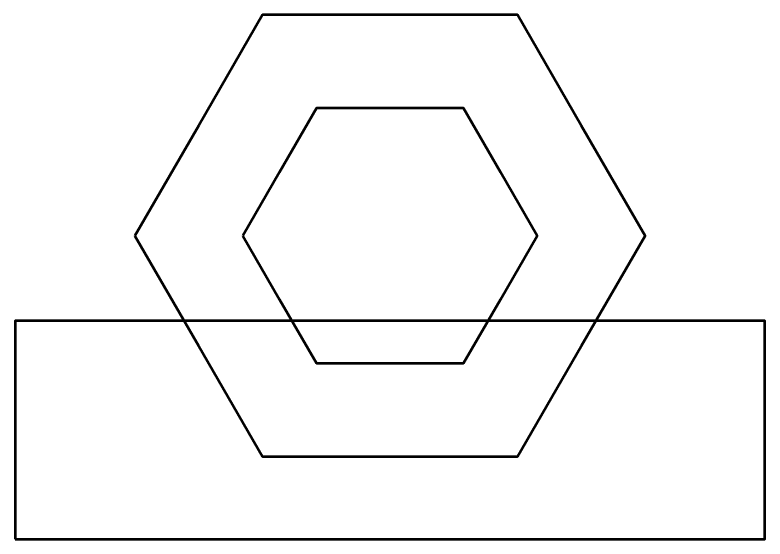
# Model space of a CAD drawing. Header units: centimetres. Extents: x -26.2 to 5.2, y -16.5 to -1.3.
# Drawn here: x -16.382 to -14.618, y -2.564 to -1.33 of the extents above; entities that cross this region are included whole.
import ezdxf

# ---------------------------------------------------------------- set-up
doc = ezdxf.new("R2010")
doc.units = ezdxf.units.CM
doc.header["$MEASUREMENT"] = 0
doc.layers.add('Layer 1', color=7, linetype='Continuous')

msp = doc.modelspace()

# ---------------------------------------------------------------- linework, layer by layer
at = {"layer": 'Layer 1', "lineweight": 53}
msp.add_lwpolyline([(-16.38217, -2.56391), (-14.61779, -2.56391), (-14.61779, -2.05001), (-16.38217, -2.05001), (-16.38217, -2.56391)], close=True, dxfattribs=at)
for points in [[(-16.09997, -1.85001), (-16.09997, -1.85001), (-15.95, -1.59021), (-15.95, -1.59021), (-15.95, -1.59021), (-15.95, -1.59021), (-15.79999, -1.33038), (-15.79999, -1.33038), (-15.79999, -1.33038), (-15.79999, -1.33038), (-15.49998, -1.33038), (-15.49998, -1.33038), (-15.49998, -1.33038), (-15.49998, -1.33038), (-15.19997, -1.33038), (-15.19997, -1.33038), (-15.19997, -1.33038), (-15.19997, -1.33038), (-15.04996, -1.59021), (-15.04996, -1.59021), (-15.04996, -1.59021), (-15.04996, -1.59021), (-14.89999, -1.85001), (-14.89999, -1.85001), (-14.89999, -1.85001), (-14.89999, -1.85001), (-15.04996, -2.10981), (-15.04996, -2.10981), (-15.04996, -2.10981), (-15.04996, -2.10981), (-15.19997, -2.36964), (-15.19997, -2.36964), (-15.19997, -2.36964), (-15.19997, -2.36964), (-15.49998, -2.36964), (-15.49998, -2.36964), (-15.49998, -2.36964), (-15.49998, -2.36964), (-15.79999, -2.36964), (-15.79999, -2.36964), (-15.79999, -2.36964), (-15.79999, -2.36964), (-15.95, -2.10981), (-15.95, -2.10981), (-15.95, -2.10981), (-15.95, -2.10981), (-16.09997, -1.85001), (-16.09997, -1.85001)], [(-15.84638, -1.85001), (-15.84638, -1.85001), (-15.75979, -1.70002), (-15.75979, -1.70002), (-15.75979, -1.70002), (-15.75979, -1.70002), (-15.67319, -1.55001), (-15.67319, -1.55001), (-15.67319, -1.55001), (-15.67319, -1.55001), (-15.49998, -1.55001), (-15.49998, -1.55001), (-15.49998, -1.55001), (-15.49998, -1.55001), (-15.32677, -1.55001), (-15.32677, -1.55001), (-15.32677, -1.55001), (-15.32677, -1.55001), (-15.24017, -1.70002), (-15.24017, -1.70002), (-15.24017, -1.70002), (-15.24017, -1.70002), (-15.15358, -1.85001), (-15.15358, -1.85001), (-15.15358, -1.85001), (-15.15358, -1.85001), (-15.24017, -2), (-15.24017, -2), (-15.24017, -2), (-15.24017, -2), (-15.32677, -2.15001), (-15.32677, -2.15001), (-15.32677, -2.15001), (-15.32677, -2.15001), (-15.49998, -2.15001), (-15.49998, -2.15001), (-15.49998, -2.15001), (-15.49998, -2.15001), (-15.67319, -2.15001), (-15.67319, -2.15001), (-15.67319, -2.15001), (-15.67319, -2.15001), (-15.75979, -2), (-15.75979, -2), (-15.75979, -2), (-15.75979, -2), (-15.84638, -1.85001), (-15.84638, -1.85001)]]:
    msp.add_open_spline(points, degree=3, knots=[0, 0, 0, 0, 0.0833333, 0.0833333, 0.0833333, 0.0833333, 0.1666667, 0.1666667, 0.1666667, 0.1666667, 0.25, 0.25, 0.25, 0.25, 0.3333333, 0.3333333, 0.3333333, 0.3333333, 0.4166667, 0.4166667, 0.4166667, 0.4166667, 0.5, 0.5, 0.5, 0.5, 0.5833333, 0.5833333, 0.5833333, 0.5833333, 0.6666667, 0.6666667, 0.6666667, 0.6666667, 0.75, 0.75, 0.75, 0.75, 0.8333333, 0.8333333, 0.8333333, 0.8333333, 0.9166667, 0.9166667, 0.9166667, 0.9166667, 1, 1, 1, 1], dxfattribs=at)

doc.saveas('drawing.dxf')
